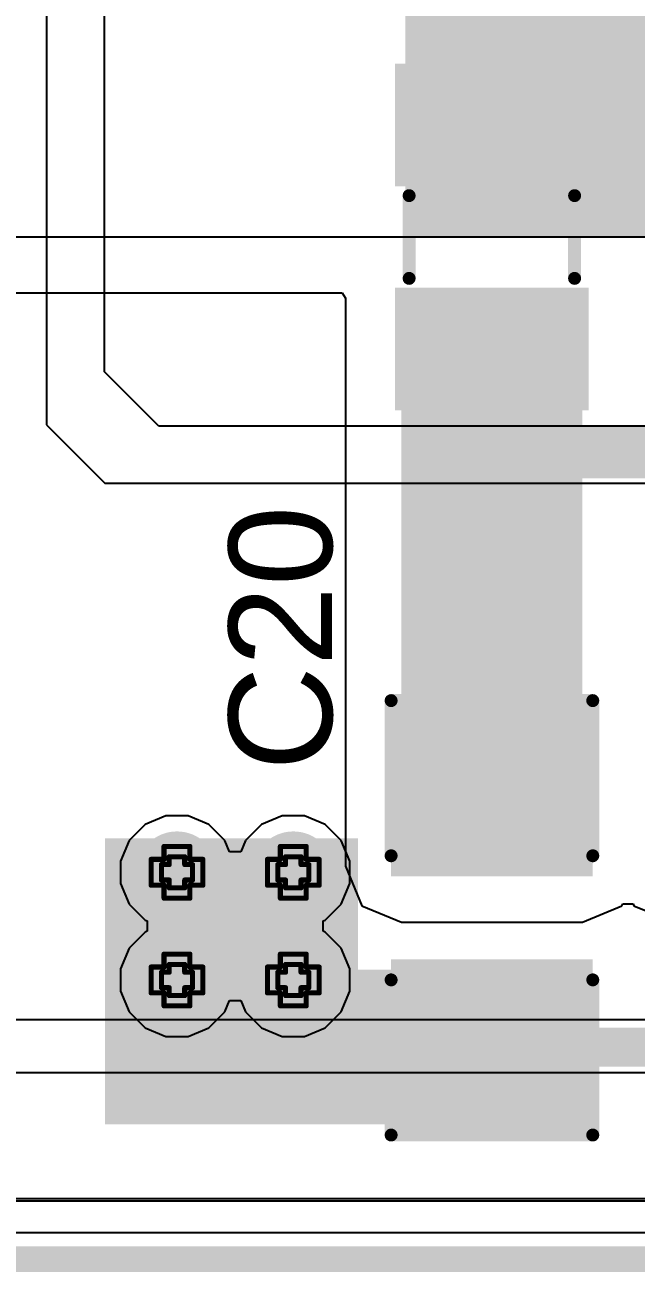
# Model space of a CAD drawing. Header units: inches. Extents: x -4 to 5258, y -4 to 5281.
# Drawn here: x 5.73 to 11.73, y -4.12 to 8.13 of the extents above; entities that cross this region are included whole.
import ezdxf

# ---------------------------------------------------------------- set-up
doc = ezdxf.new("R2010")
doc.units = ezdxf.units.IN
for name, color, linetype in [('Board Outline', 216, 'Continuous'), ('Bottom Layer', 5, 'Continuous'), ('Bottom Solder', 6, 'Continuous'), ('Drill Drawing', 1, 'Continuous'), ('Layer 1', 16, 'Continuous'), ('Layer 2', 76, 'Continuous'), ('Top Layer', 1, 'Continuous'), ('Top Overlay', 2, 'Continuous'), ('Top Paste', 8, 'Continuous'), ('Top Solder', 216, 'Continuous'), ('Via Holes', 16, 'Continuous')]:
    doc.layers.add(name, color=color, linetype=linetype)
doc.styles.add('Arial', font='', dxfattribs={"height": 0.2})
doc.styles.get('Arial').set_extended_font_data('Arial')

# ---------------------------------------------------------------- blocks, each defined once
blk = doc.blocks.new('F____0805_219')
at = {"layer": 'Top Layer'}
for points in [[(-0.59999753, -0.84999957), (-1.59999807, -0.84999957), (-1.59999807, 0.84999957), (-0.5999975299999999, 0.84999957)], [(1.60000315, -0.8499970299999999), (0.6000026099999999, -0.8499970299999999), (0.60000261, 0.8500021099999999), (1.60000315, 0.8500021099999999)]]:
    blk.add_hatch(color=1, dxfattribs=at).paths.add_polyline_path(points)
at = {"layer": 'Top Paste'}
for points in [[(-0.59999753, -0.84999957), (-1.59999807, -0.84999957), (-1.59999807, 0.84999957), (-0.5999975299999999, 0.84999957)], [(1.60000315, -0.8499970299999999), (0.6000026099999999, -0.8499970299999999), (0.60000261, 0.8500021099999999), (1.60000315, 0.8500021099999999)]]:
    blk.add_hatch(color=8, dxfattribs=at).paths.add_polyline_path(points)
at = {"layer": 'Top Solder'}
for points in [[(-0.4983975300000001, -0.95159957), (-1.70159807, -0.95159957), (-1.70159807, 0.95159957), (-0.4983975299999999, 0.95159957)], [(1.70160315, -0.9515970300000001), (0.4984026099999999, -0.9515970300000001), (0.4984026100000001, 0.95160211), (1.70160315, 0.95160211)]]:
    blk.add_hatch(color=216, dxfattribs=at).paths.add_polyline_path(points)
at = {"layer": 'Top Overlay'}
for points in [[(-0.40640508, 0.8127974599999999, 0.127, 0.127, 0), (0.40640254, 0.8127974599999999, 0.127, 0.127, 0)], [(-0.40640254, -0.8127974599999999, 0.127, 0.127, 0), (0.40639746, -0.8128, 0.127, 0.127, 0)]]:
    blk.add_lwpolyline(points, format="xyseb", dxfattribs=at)
for points in [[(-0.43815508, 0.8127974599999999, 0.0635, 0.0635, 1), (-0.37465508, 0.8127974599999999, 0.0635, 0.0635, 1)], [(0.37465254, 0.8127974599999999, 0.0635, 0.0635, 1), (0.43815254, 0.8127974599999999, 0.0635, 0.0635, 1)], [(-0.43815254, -0.8127974599999999, 0.0635, 0.0635, 1), (-0.37465254, -0.8127974599999999, 0.0635, 0.0635, 1)], [(0.37464746, -0.8128, 0.0635, 0.0635, 1), (0.4381474599999999, -0.8128, 0.0635, 0.0635, 1)]]:
    blk.add_lwpolyline(points, format="xyseb", close=True, dxfattribs=at)
blk = doc.blocks.new('C___1206_291')
at = {"layer": 'Top Layer'}
for points in [[(-2.03200508, 0.8890025399999999), (-0.50800508, 0.8890025399999999), (-0.50800508, -0.88899746), (-2.03200508, -0.88899746)], [(0.508, 0.889), (2.032, 0.889), (2.032, -0.889), (0.508, -0.889)]]:
    blk.add_hatch(color=1, dxfattribs=at).paths.add_polyline_path(points)
at = {"layer": 'Top Paste'}
for points in [[(-2.03200508, 0.8890025399999999), (-0.50800508, 0.8890025399999999), (-0.50800508, -0.88899746), (-2.03200508, -0.88899746)], [(0.508, 0.889), (2.032, 0.889), (2.032, -0.889), (0.508, -0.889)]]:
    blk.add_hatch(color=8, dxfattribs=at).paths.add_polyline_path(points)
at = {"layer": 'Top Solder'}
for points in [[(-2.13360508, 0.99060254), (-0.40640508, 0.99060254), (-0.40640508, -0.9905974599999998), (-2.13360508, -0.9905974599999998)], [(0.4064, 0.9905999999999999), (2.1336, 0.9905999999999999), (2.1336, -0.9905999999999999), (0.4064, -0.9905999999999999)]]:
    blk.add_hatch(color=216, dxfattribs=at).paths.add_polyline_path(points)
at = {"layer": 'Top Overlay'}
for points in [[(-2.13360254, 0.99060254, 0.127, 0.127, 0), (-0.6096025399999999, 0.99060254, 0.127, 0.127, 0)], [(-2.13360254, 0.99060254, 0.127, 0.127, 0), (-2.13360254, -0.9905999999999999, 0.127, 0.127, 0)], [(0.60959746, 0.9905974599999998, 0.127, 0.127, 0), (2.13360254, 0.9905974599999998, 0.127, 0.127, 0)], [(2.13360254, 0.9905974599999998, 0.127, 0.127, 0), (2.1336, -0.9905999999999999, 0.127, 0.127, 0)], [(-2.13360254, -0.9905999999999999, 0.127, 0.127, 0), (-0.6096, -0.9906050799999999, 0.127, 0.127, 0)], [(0.6096, -0.9905999999999999, 0.127, 0.127, 0), (2.1336, -0.9905999999999999, 0.127, 0.127, 0)]]:
    blk.add_lwpolyline(points, format="xyseb", dxfattribs=at)
for points in [[(-2.16535254, 0.99060254, 0.0635, 0.0635, 1), (-2.10185254, 0.99060254, 0.0635, 0.0635, 1)], [(-2.16535254, 0.99060254, 0.0635, 0.0635, 1), (-2.10185254, 0.99060254, 0.0635, 0.0635, 1)], [(-0.64135254, 0.99060254, 0.0635, 0.0635, 1), (-0.57785254, 0.99060254, 0.0635, 0.0635, 1)], [(0.57784746, 0.9905974599999998, 0.0635, 0.0635, 1), (0.64134746, 0.9905974599999998, 0.0635, 0.0635, 1)], [(2.10185254, 0.9905974599999998, 0.0635, 0.0635, 1), (2.16535254, 0.9905974599999998, 0.0635, 0.0635, 1)], [(2.10185254, 0.9905974599999998, 0.0635, 0.0635, 1), (2.16535254, 0.9905974599999998, 0.0635, 0.0635, 1)], [(-2.16535254, -0.9905999999999999, 0.0635, 0.0635, 1), (-2.10185254, -0.9905999999999999, 0.0635, 0.0635, 1)], [(-2.16535254, -0.9905999999999999, 0.0635, 0.0635, 1), (-2.10185254, -0.9905999999999999, 0.0635, 0.0635, 1)], [(-0.64135, -0.9906050799999999, 0.0635, 0.0635, 1), (-0.57785, -0.9906050799999999, 0.0635, 0.0635, 1)], [(0.57785, -0.9905999999999999, 0.0635, 0.0635, 1), (0.64135, -0.9905999999999999, 0.0635, 0.0635, 1)], [(2.10185, -0.9905999999999999, 0.0635, 0.0635, 1), (2.16535, -0.9905999999999999, 0.0635, 0.0635, 1)], [(2.10185, -0.9905999999999999, 0.0635, 0.0635, 1), (2.16535, -0.9905999999999999, 0.0635, 0.0635, 1)]]:
    blk.add_lwpolyline(points, format="xyseb", close=True, dxfattribs=at)

msp = doc.modelspace()

# ---------------------------------------------------------------- hatches: boundary and pattern name
at = {"layer": 'Bottom Layer'}
h = msp.add_hatch(color=5, dxfattribs=at)
edge = h.paths.add_edge_path()
edge.add_arc((7.22197438, -0.191008), 0.2999994, 0, 360)
h = msp.add_hatch(color=5, dxfattribs=at)
edge = h.paths.add_edge_path()
edge.add_arc((8.36497438, -0.191008), 0.2999994, 0, 360)
h = msp.add_hatch(color=5, dxfattribs=at)
edge = h.paths.add_edge_path()
edge.add_arc((7.22197438, -1.24868178), 0.2999994, 0, 360)
h = msp.add_hatch(color=5, dxfattribs=at)
edge = h.paths.add_edge_path()
edge.add_arc((8.36497438, -1.24868178), 0.2999994, 0, 360)
at = {"layer": 'Bottom Solder'}
h = msp.add_hatch(color=6, dxfattribs=at)
edge = h.paths.add_edge_path()
edge.add_arc((7.22197438, -0.191008), 0.4015993999999999, 0, 360)
h = msp.add_hatch(color=6, dxfattribs=at)
edge = h.paths.add_edge_path()
edge.add_arc((8.36497438, -0.191008), 0.4015993999999999, 0, 360)
h = msp.add_hatch(color=6, dxfattribs=at)
edge = h.paths.add_edge_path()
edge.add_arc((7.22197438, -1.24868178), 0.4015993999999999, 0, 360)
h = msp.add_hatch(color=6, dxfattribs=at)
edge = h.paths.add_edge_path()
edge.add_arc((8.36497438, -1.24868178), 0.4015993999999999, 0, 360)
at = {"layer": 'Layer 1'}
h = msp.add_hatch(color=16, dxfattribs=at)
edge = h.paths.add_edge_path()
edge.add_arc((7.22197438, -0.191008), 0.2999994, 0, 360)
h = msp.add_hatch(color=16, dxfattribs=at)
edge = h.paths.add_edge_path()
edge.add_arc((8.36497438, -0.191008), 0.2999994, 0, 360)
h = msp.add_hatch(color=16, dxfattribs=at)
edge = h.paths.add_edge_path()
edge.add_arc((7.22197438, -1.24868178), 0.2999994, 0, 360)
h = msp.add_hatch(color=16, dxfattribs=at)
edge = h.paths.add_edge_path()
edge.add_arc((8.36497438, -1.24868178), 0.2999994, 0, 360)
at = {"layer": 'Layer 2'}
h = msp.add_hatch(color=76, dxfattribs=at)
edge = h.paths.add_edge_path()
edge.add_arc((7.22197438, -0.191008), 0.2999994, 0, 360)
h = msp.add_hatch(color=76, dxfattribs=at)
edge = h.paths.add_edge_path()
edge.add_arc((8.36497438, -0.191008), 0.2999994, 0, 360)
h = msp.add_hatch(color=76, dxfattribs=at)
edge = h.paths.add_edge_path()
edge.add_arc((7.22197438, -1.24868178), 0.2999994, 0, 360)
h = msp.add_hatch(color=76, dxfattribs=at)
edge = h.paths.add_edge_path()
edge.add_arc((8.36497438, -1.24868178), 0.2999994, 0, 360)
at = {"layer": 'Top Layer'}
for points in [[(9.46577228, 6.049390999999999), (15.38115288, 6.049390999999999), (15.38115288, 11.43167132), (9.46577228, 11.43167132)], [(9.42767482, -0.13010896), (11.20567482, -0.13010896), (11.20567482, 5.4493922), (9.42767482, 5.4493922)], [(6.51444468, -2.66532868), (8.99997184, -2.66532868), (8.99997184, 0.1422146), (6.51444468, 0.1422146)], [(6.51444468, -2.66532868), (11.20567228, -2.66532868), (11.20567228, -1.14611404), (6.51444468, -1.14611404)]]:
    msp.add_hatch(color=1, dxfattribs=at).paths.add_polyline_path(points)
h = msp.add_hatch(color=1, dxfattribs=at)
edge = h.paths.add_edge_path()
edge.add_arc((7.22197438, -0.191008), 0.2999994, 0, 360)
h = msp.add_hatch(color=1, dxfattribs=at)
edge = h.paths.add_edge_path()
edge.add_arc((8.36497438, -0.191008), 0.2999994, 0, 360)
h = msp.add_hatch(color=1, dxfattribs=at)
edge = h.paths.add_edge_path()
edge.add_arc((7.22197438, -1.24868178), 0.2999994, 0, 360)
h = msp.add_hatch(color=1, dxfattribs=at)
edge = h.paths.add_edge_path()
edge.add_arc((8.36497438, -1.24868178), 0.2999994, 0, 360)
at = {"layer": 'Top Solder'}
h = msp.add_hatch(color=216, dxfattribs=at)
edge = h.paths.add_edge_path()
edge.add_arc((7.22197438, -0.191008), 0.4015993999999999, 0, 360)
h = msp.add_hatch(color=216, dxfattribs=at)
edge = h.paths.add_edge_path()
edge.add_arc((8.36497438, -0.191008), 0.4015993999999999, 0, 360)
h = msp.add_hatch(color=216, dxfattribs=at)
edge = h.paths.add_edge_path()
edge.add_arc((7.22197438, -1.24868178), 0.4015993999999999, 0, 360)
h = msp.add_hatch(color=216, dxfattribs=at)
edge = h.paths.add_edge_path()
edge.add_arc((8.36497438, -1.24868178), 0.4015993999999999, 0, 360)
at = {"layer": 'Via Holes'}
h = msp.add_hatch(color=7, dxfattribs=at)
edge = h.paths.add_edge_path()
edge.add_arc((7.22197438, -0.191008), 0.1499997, 0, 360)
h = msp.add_hatch(color=7, dxfattribs=at)
edge = h.paths.add_edge_path()
edge.add_arc((8.36497438, -0.191008), 0.1499997, 0, 360)
h = msp.add_hatch(color=7, dxfattribs=at)
edge = h.paths.add_edge_path()
edge.add_arc((7.22197438, -1.24868178), 0.1499997, 0, 360)
h = msp.add_hatch(color=7, dxfattribs=at)
edge = h.paths.add_edge_path()
edge.add_arc((8.36497438, -1.24868178), 0.1499997, 0, 360)

# ---------------------------------------------------------------- linework, layer by layer
at = {"layer": 'Board Outline'}
msp.add_lwpolyline([(-4.00934174, -3.990660039999999, 0.254, 0.254, 0), (145.99065798, -3.990660039999999, 0.254, 0.254, 0)], format="xyseb", dxfattribs=at)
at = {"layer": 'Bottom Layer'}
msp.add_line((49.0631226, -3.420303039999999), (3.58131872, -3.4203005), dxfattribs=at)
at = {"layer": 'Drill Drawing'}
for points in [[(7.09497438, -0.064008, 0.0508, 0.0508, 0), (7.09497438, 0.06299199999999999, 0.0508, 0.0508, 0)], [(7.09497438, 0.06299199999999999, 0.0508, 0.0508, 0), (7.34897438, 0.06299199999999999, 0.0508, 0.0508, 0)], [(7.34897438, -0.064008, 0.0508, 0.0508, 0), (7.34897438, 0.06299199999999999, 0.0508, 0.0508, 0)], [(8.237974379999999, -0.064008, 0.0508, 0.0508, 0), (8.237974379999999, 0.06299199999999999, 0.0508, 0.0508, 0)], [(8.237974379999999, 0.06299199999999999, 0.0508, 0.0508, 0), (8.49197438, 0.06299199999999999, 0.0508, 0.0508, 0)], [(8.49197438, -0.064008, 0.0508, 0.0508, 0), (8.49197438, 0.06299199999999999, 0.0508, 0.0508, 0)], [(6.96797438, -0.318008, 0.0508, 0.0508, 0), (6.96797438, -0.064008, 0.0508, 0.0508, 0)], [(6.96797438, -0.064008, 0.0508, 0.0508, 0), (7.09497438, -0.064008, 0.0508, 0.0508, 0)], [(7.06957438, -0.267208, 0.0508, 0.0508, 0), (7.06957438, -0.114808, 0.0508, 0.0508, 0)], [(7.06957438, -0.114808, 0.0508, 0.0508, 0), (7.14577438, -0.114808, 0.0508, 0.0508, 0)], [(7.14577438, -0.114808, 0.0508, 0.0508, 0), (7.14577438, -0.038608, 0.0508, 0.0508, 0)], [(7.14577438, -0.038608, 0.0508, 0.0508, 0), (7.29817438, -0.038608, 0.0508, 0.0508, 0)], [(7.29817438, -0.114808, 0.0508, 0.0508, 0), (7.29817438, -0.038608, 0.0508, 0.0508, 0)], [(7.29817438, -0.114808, 0.0508, 0.0508, 0), (7.37437438, -0.114808, 0.0508, 0.0508, 0)], [(7.34897438, -0.064008, 0.0508, 0.0508, 0), (7.47597438, -0.064008, 0.0508, 0.0508, 0)], [(7.37437438, -0.267208, 0.0508, 0.0508, 0), (7.37437438, -0.114808, 0.0508, 0.0508, 0)], [(7.47597438, -0.318008, 0.0508, 0.0508, 0), (7.47597438, -0.064008, 0.0508, 0.0508, 0)], [(8.11097438, -0.318008, 0.0508, 0.0508, 0), (8.11097438, -0.064008, 0.0508, 0.0508, 0)], [(8.11097438, -0.064008, 0.0508, 0.0508, 0), (8.237974379999999, -0.064008, 0.0508, 0.0508, 0)], [(8.21257438, -0.267208, 0.0508, 0.0508, 0), (8.21257438, -0.114808, 0.0508, 0.0508, 0)], [(8.21257438, -0.114808, 0.0508, 0.0508, 0), (8.28877438, -0.114808, 0.0508, 0.0508, 0)], [(8.28877438, -0.114808, 0.0508, 0.0508, 0), (8.28877438, -0.038608, 0.0508, 0.0508, 0)], [(8.28877438, -0.038608, 0.0508, 0.0508, 0), (8.44117438, -0.038608, 0.0508, 0.0508, 0)], [(8.44117438, -0.114808, 0.0508, 0.0508, 0), (8.44117438, -0.038608, 0.0508, 0.0508, 0)], [(8.44117438, -0.114808, 0.0508, 0.0508, 0), (8.51737438, -0.114808, 0.0508, 0.0508, 0)], [(8.49197438, -0.064008, 0.0508, 0.0508, 0), (8.61897438, -0.064008, 0.0508, 0.0508, 0)], [(8.51737438, -0.267208, 0.0508, 0.0508, 0), (8.51737438, -0.114808, 0.0508, 0.0508, 0)], [(8.61897438, -0.318008, 0.0508, 0.0508, 0), (8.61897438, -0.064008, 0.0508, 0.0508, 0)], [(7.06957438, -0.267208, 0.0508, 0.0508, 0), (7.14577438, -0.267208, 0.0508, 0.0508, 0)], [(7.14577438, -0.343408, 0.0508, 0.0508, 0), (7.14577438, -0.267208, 0.0508, 0.0508, 0)], [(7.29817438, -0.267208, 0.0508, 0.0508, 0), (7.37437438, -0.267208, 0.0508, 0.0508, 0)], [(7.29817438, -0.343408, 0.0508, 0.0508, 0), (7.29817438, -0.267208, 0.0508, 0.0508, 0)], [(8.21257438, -0.267208, 0.0508, 0.0508, 0), (8.28877438, -0.267208, 0.0508, 0.0508, 0)], [(8.28877438, -0.343408, 0.0508, 0.0508, 0), (8.28877438, -0.267208, 0.0508, 0.0508, 0)], [(8.44117438, -0.267208, 0.0508, 0.0508, 0), (8.51737438, -0.267208, 0.0508, 0.0508, 0)], [(8.44117438, -0.343408, 0.0508, 0.0508, 0), (8.44117438, -0.267208, 0.0508, 0.0508, 0)], [(6.96797438, -0.318008, 0.0508, 0.0508, 0), (7.09497438, -0.318008, 0.0508, 0.0508, 0)], [(7.09497438, -0.445008, 0.0508, 0.0508, 0), (7.09497438, -0.318008, 0.0508, 0.0508, 0)], [(7.14577438, -0.343408, 0.0508, 0.0508, 0), (7.29817438, -0.343408, 0.0508, 0.0508, 0)], [(7.34897438, -0.318008, 0.0508, 0.0508, 0), (7.47597438, -0.318008, 0.0508, 0.0508, 0)], [(7.34897438, -0.445008, 0.0508, 0.0508, 0), (7.34897438, -0.318008, 0.0508, 0.0508, 0)], [(8.11097438, -0.318008, 0.0508, 0.0508, 0), (8.237974379999999, -0.318008, 0.0508, 0.0508, 0)], [(8.237974379999999, -0.445008, 0.0508, 0.0508, 0), (8.237974379999999, -0.318008, 0.0508, 0.0508, 0)], [(8.28877438, -0.343408, 0.0508, 0.0508, 0), (8.44117438, -0.343408, 0.0508, 0.0508, 0)], [(8.49197438, -0.318008, 0.0508, 0.0508, 0), (8.61897438, -0.318008, 0.0508, 0.0508, 0)], [(8.49197438, -0.445008, 0.0508, 0.0508, 0), (8.49197438, -0.318008, 0.0508, 0.0508, 0)], [(7.09497438, -0.445008, 0.0508, 0.0508, 0), (7.34897438, -0.445008, 0.0508, 0.0508, 0)], [(8.237974379999999, -0.445008, 0.0508, 0.0508, 0), (8.49197438, -0.445008, 0.0508, 0.0508, 0)], [(7.09497438, -1.12168178, 0.0508, 0.0508, 0), (7.09497438, -0.99468178, 0.0508, 0.0508, 0)], [(7.09497438, -0.99468178, 0.0508, 0.0508, 0), (7.34897438, -0.99468178, 0.0508, 0.0508, 0)], [(7.34897438, -1.12168178, 0.0508, 0.0508, 0), (7.34897438, -0.99468178, 0.0508, 0.0508, 0)], [(8.237974379999999, -1.12168178, 0.0508, 0.0508, 0), (8.237974379999999, -0.99468178, 0.0508, 0.0508, 0)], [(8.237974379999999, -0.99468178, 0.0508, 0.0508, 0), (8.49197438, -0.99468178, 0.0508, 0.0508, 0)], [(8.49197438, -1.12168178, 0.0508, 0.0508, 0), (8.49197438, -0.99468178, 0.0508, 0.0508, 0)], [(6.96797438, -1.37568178, 0.0508, 0.0508, 0), (6.96797438, -1.12168178, 0.0508, 0.0508, 0)], [(6.96797438, -1.12168178, 0.0508, 0.0508, 0), (7.09497438, -1.12168178, 0.0508, 0.0508, 0)], [(7.14577438, -1.17248178, 0.0508, 0.0508, 0), (7.14577438, -1.09628178, 0.0508, 0.0508, 0)], [(7.14577438, -1.09628178, 0.0508, 0.0508, 0), (7.29817438, -1.09628178, 0.0508, 0.0508, 0)], [(7.29817438, -1.17248178, 0.0508, 0.0508, 0), (7.29817438, -1.09628178, 0.0508, 0.0508, 0)], [(7.34897438, -1.12168178, 0.0508, 0.0508, 0), (7.47597438, -1.12168178, 0.0508, 0.0508, 0)], [(7.47597438, -1.37568178, 0.0508, 0.0508, 0), (7.47597438, -1.12168178, 0.0508, 0.0508, 0)], [(8.11097438, -1.37568178, 0.0508, 0.0508, 0), (8.11097438, -1.12168178, 0.0508, 0.0508, 0)], [(8.11097438, -1.12168178, 0.0508, 0.0508, 0), (8.237974379999999, -1.12168178, 0.0508, 0.0508, 0)], [(8.28877438, -1.17248178, 0.0508, 0.0508, 0), (8.28877438, -1.09628178, 0.0508, 0.0508, 0)], [(8.28877438, -1.09628178, 0.0508, 0.0508, 0), (8.44117438, -1.09628178, 0.0508, 0.0508, 0)], [(8.44117438, -1.17248178, 0.0508, 0.0508, 0), (8.44117438, -1.09628178, 0.0508, 0.0508, 0)], [(8.49197438, -1.12168178, 0.0508, 0.0508, 0), (8.61897438, -1.12168178, 0.0508, 0.0508, 0)], [(8.61897438, -1.37568178, 0.0508, 0.0508, 0), (8.61897438, -1.12168178, 0.0508, 0.0508, 0)], [(7.06957438, -1.32488178, 0.0508, 0.0508, 0), (7.06957438, -1.17248178, 0.0508, 0.0508, 0)], [(7.06957438, -1.17248178, 0.0508, 0.0508, 0), (7.14577438, -1.17248178, 0.0508, 0.0508, 0)], [(7.29817438, -1.17248178, 0.0508, 0.0508, 0), (7.37437438, -1.17248178, 0.0508, 0.0508, 0)], [(7.37437438, -1.32488178, 0.0508, 0.0508, 0), (7.37437438, -1.17248178, 0.0508, 0.0508, 0)], [(8.21257438, -1.32488178, 0.0508, 0.0508, 0), (8.21257438, -1.17248178, 0.0508, 0.0508, 0)], [(8.21257438, -1.17248178, 0.0508, 0.0508, 0), (8.28877438, -1.17248178, 0.0508, 0.0508, 0)], [(8.44117438, -1.17248178, 0.0508, 0.0508, 0), (8.51737438, -1.17248178, 0.0508, 0.0508, 0)], [(8.51737438, -1.32488178, 0.0508, 0.0508, 0), (8.51737438, -1.17248178, 0.0508, 0.0508, 0)], [(7.06957438, -1.32488178, 0.0508, 0.0508, 0), (7.14577438, -1.32488178, 0.0508, 0.0508, 0)], [(7.14577438, -1.40108178, 0.0508, 0.0508, 0), (7.14577438, -1.32488178, 0.0508, 0.0508, 0)], [(7.29817438, -1.32488178, 0.0508, 0.0508, 0), (7.37437438, -1.32488178, 0.0508, 0.0508, 0)], [(7.29817438, -1.40108178, 0.0508, 0.0508, 0), (7.29817438, -1.32488178, 0.0508, 0.0508, 0)], [(8.21257438, -1.32488178, 0.0508, 0.0508, 0), (8.28877438, -1.32488178, 0.0508, 0.0508, 0)], [(8.28877438, -1.40108178, 0.0508, 0.0508, 0), (8.28877438, -1.32488178, 0.0508, 0.0508, 0)], [(8.44117438, -1.32488178, 0.0508, 0.0508, 0), (8.51737438, -1.32488178, 0.0508, 0.0508, 0)], [(8.44117438, -1.40108178, 0.0508, 0.0508, 0), (8.44117438, -1.32488178, 0.0508, 0.0508, 0)], [(6.96797438, -1.37568178, 0.0508, 0.0508, 0), (7.09497438, -1.37568178, 0.0508, 0.0508, 0)], [(7.09497438, -1.50268178, 0.0508, 0.0508, 0), (7.09497438, -1.37568178, 0.0508, 0.0508, 0)], [(7.14577438, -1.40108178, 0.0508, 0.0508, 0), (7.29817438, -1.40108178, 0.0508, 0.0508, 0)], [(7.34897438, -1.37568178, 0.0508, 0.0508, 0), (7.47597438, -1.37568178, 0.0508, 0.0508, 0)], [(7.34897438, -1.50268178, 0.0508, 0.0508, 0), (7.34897438, -1.37568178, 0.0508, 0.0508, 0)], [(8.11097438, -1.37568178, 0.0508, 0.0508, 0), (8.237974379999999, -1.37568178, 0.0508, 0.0508, 0)], [(8.237974379999999, -1.50268178, 0.0508, 0.0508, 0), (8.237974379999999, -1.37568178, 0.0508, 0.0508, 0)], [(8.28877438, -1.40108178, 0.0508, 0.0508, 0), (8.44117438, -1.40108178, 0.0508, 0.0508, 0)], [(8.49197438, -1.37568178, 0.0508, 0.0508, 0), (8.61897438, -1.37568178, 0.0508, 0.0508, 0)], [(8.49197438, -1.50268178, 0.0508, 0.0508, 0), (8.49197438, -1.37568178, 0.0508, 0.0508, 0)], [(7.09497438, -1.50268178, 0.0508, 0.0508, 0), (7.34897438, -1.50268178, 0.0508, 0.0508, 0)], [(8.237974379999999, -1.50268178, 0.0508, 0.0508, 0), (8.49197438, -1.50268178, 0.0508, 0.0508, 0)]]:
    msp.add_lwpolyline(points, format="xyseb", dxfattribs=at)
for points in [[(7.08227438, 0.06299199999999999, 0.0254, 0.0254, 1), (7.10767438, 0.06299199999999999, 0.0254, 0.0254, 1)], [(7.08227438, 0.06299199999999999, 0.0254, 0.0254, 1), (7.10767438, 0.06299199999999999, 0.0254, 0.0254, 1)], [(7.33627438, 0.06299199999999999, 0.0254, 0.0254, 1), (7.36167438, 0.06299199999999999, 0.0254, 0.0254, 1)], [(7.33627438, 0.06299199999999999, 0.0254, 0.0254, 1), (7.36167438, 0.06299199999999999, 0.0254, 0.0254, 1)], [(8.22527438, 0.06299199999999999, 0.0254, 0.0254, 1), (8.25067438, 0.06299199999999999, 0.0254, 0.0254, 1)], [(8.22527438, 0.06299199999999999, 0.0254, 0.0254, 1), (8.25067438, 0.06299199999999999, 0.0254, 0.0254, 1)], [(8.47927438, 0.06299199999999999, 0.0254, 0.0254, 1), (8.504674379999999, 0.06299199999999999, 0.0254, 0.0254, 1)], [(8.47927438, 0.06299199999999999, 0.0254, 0.0254, 1), (8.504674379999999, 0.06299199999999999, 0.0254, 0.0254, 1)], [(6.95527438, -0.064008, 0.0254, 0.0254, 1), (6.98067438, -0.064008, 0.0254, 0.0254, 1)], [(6.95527438, -0.064008, 0.0254, 0.0254, 1), (6.98067438, -0.064008, 0.0254, 0.0254, 1)], [(7.05687438, -0.114808, 0.0254, 0.0254, 1), (7.08227438, -0.114808, 0.0254, 0.0254, 1)], [(7.05687438, -0.114808, 0.0254, 0.0254, 1), (7.08227438, -0.114808, 0.0254, 0.0254, 1)], [(7.08227438, -0.064008, 0.0254, 0.0254, 1), (7.10767438, -0.064008, 0.0254, 0.0254, 1)], [(7.08227438, -0.064008, 0.0254, 0.0254, 1), (7.10767438, -0.064008, 0.0254, 0.0254, 1)], [(7.13307438, -0.038608, 0.0254, 0.0254, 1), (7.15847438, -0.038608, 0.0254, 0.0254, 1)], [(7.13307438, -0.038608, 0.0254, 0.0254, 1), (7.15847438, -0.038608, 0.0254, 0.0254, 1)], [(7.13307438, -0.114808, 0.0254, 0.0254, 1), (7.15847438, -0.114808, 0.0254, 0.0254, 1)], [(7.13307438, -0.114808, 0.0254, 0.0254, 1), (7.15847438, -0.114808, 0.0254, 0.0254, 1)], [(7.28547438, -0.038608, 0.0254, 0.0254, 1), (7.31087438, -0.038608, 0.0254, 0.0254, 1)], [(7.28547438, -0.038608, 0.0254, 0.0254, 1), (7.31087438, -0.038608, 0.0254, 0.0254, 1)], [(7.28547438, -0.114808, 0.0254, 0.0254, 1), (7.31087438, -0.114808, 0.0254, 0.0254, 1)], [(7.28547438, -0.114808, 0.0254, 0.0254, 1), (7.31087438, -0.114808, 0.0254, 0.0254, 1)], [(7.33627438, -0.064008, 0.0254, 0.0254, 1), (7.36167438, -0.064008, 0.0254, 0.0254, 1)], [(7.33627438, -0.064008, 0.0254, 0.0254, 1), (7.36167438, -0.064008, 0.0254, 0.0254, 1)], [(7.36167438, -0.114808, 0.0254, 0.0254, 1), (7.38707438, -0.114808, 0.0254, 0.0254, 1)], [(7.36167438, -0.114808, 0.0254, 0.0254, 1), (7.38707438, -0.114808, 0.0254, 0.0254, 1)], [(7.463274380000001, -0.064008, 0.0254, 0.0254, 1), (7.488674379999999, -0.064008, 0.0254, 0.0254, 1)], [(7.463274380000001, -0.064008, 0.0254, 0.0254, 1), (7.488674379999999, -0.064008, 0.0254, 0.0254, 1)], [(8.09827438, -0.064008, 0.0254, 0.0254, 1), (8.123674379999999, -0.064008, 0.0254, 0.0254, 1)], [(8.09827438, -0.064008, 0.0254, 0.0254, 1), (8.123674379999999, -0.064008, 0.0254, 0.0254, 1)], [(8.199874379999999, -0.114808, 0.0254, 0.0254, 1), (8.22527438, -0.114808, 0.0254, 0.0254, 1)], [(8.199874379999999, -0.114808, 0.0254, 0.0254, 1), (8.22527438, -0.114808, 0.0254, 0.0254, 1)], [(8.22527438, -0.064008, 0.0254, 0.0254, 1), (8.25067438, -0.064008, 0.0254, 0.0254, 1)], [(8.22527438, -0.064008, 0.0254, 0.0254, 1), (8.25067438, -0.064008, 0.0254, 0.0254, 1)], [(8.276074379999999, -0.038608, 0.0254, 0.0254, 1), (8.30147438, -0.038608, 0.0254, 0.0254, 1)], [(8.276074379999999, -0.038608, 0.0254, 0.0254, 1), (8.30147438, -0.038608, 0.0254, 0.0254, 1)], [(8.276074379999999, -0.114808, 0.0254, 0.0254, 1), (8.30147438, -0.114808, 0.0254, 0.0254, 1)], [(8.276074379999999, -0.114808, 0.0254, 0.0254, 1), (8.30147438, -0.114808, 0.0254, 0.0254, 1)], [(8.428474379999999, -0.038608, 0.0254, 0.0254, 1), (8.45387438, -0.038608, 0.0254, 0.0254, 1)], [(8.428474379999999, -0.038608, 0.0254, 0.0254, 1), (8.45387438, -0.038608, 0.0254, 0.0254, 1)], [(8.428474379999999, -0.114808, 0.0254, 0.0254, 1), (8.45387438, -0.114808, 0.0254, 0.0254, 1)], [(8.428474379999999, -0.114808, 0.0254, 0.0254, 1), (8.45387438, -0.114808, 0.0254, 0.0254, 1)], [(8.47927438, -0.064008, 0.0254, 0.0254, 1), (8.504674379999999, -0.064008, 0.0254, 0.0254, 1)], [(8.47927438, -0.064008, 0.0254, 0.0254, 1), (8.504674379999999, -0.064008, 0.0254, 0.0254, 1)], [(8.504674379999999, -0.114808, 0.0254, 0.0254, 1), (8.53007438, -0.114808, 0.0254, 0.0254, 1)], [(8.504674379999999, -0.114808, 0.0254, 0.0254, 1), (8.53007438, -0.114808, 0.0254, 0.0254, 1)], [(8.60627438, -0.064008, 0.0254, 0.0254, 1), (8.63167438, -0.064008, 0.0254, 0.0254, 1)], [(8.60627438, -0.064008, 0.0254, 0.0254, 1), (8.63167438, -0.064008, 0.0254, 0.0254, 1)], [(7.05687438, -0.267208, 0.0254, 0.0254, 1), (7.08227438, -0.267208, 0.0254, 0.0254, 1)], [(7.05687438, -0.267208, 0.0254, 0.0254, 1), (7.08227438, -0.267208, 0.0254, 0.0254, 1)], [(7.13307438, -0.267208, 0.0254, 0.0254, 1), (7.15847438, -0.267208, 0.0254, 0.0254, 1)], [(7.13307438, -0.267208, 0.0254, 0.0254, 1), (7.15847438, -0.267208, 0.0254, 0.0254, 1)], [(7.28547438, -0.267208, 0.0254, 0.0254, 1), (7.31087438, -0.267208, 0.0254, 0.0254, 1)], [(7.28547438, -0.267208, 0.0254, 0.0254, 1), (7.31087438, -0.267208, 0.0254, 0.0254, 1)], [(7.36167438, -0.267208, 0.0254, 0.0254, 1), (7.38707438, -0.267208, 0.0254, 0.0254, 1)], [(7.36167438, -0.267208, 0.0254, 0.0254, 1), (7.38707438, -0.267208, 0.0254, 0.0254, 1)], [(8.199874379999999, -0.267208, 0.0254, 0.0254, 1), (8.22527438, -0.267208, 0.0254, 0.0254, 1)], [(8.199874379999999, -0.267208, 0.0254, 0.0254, 1), (8.22527438, -0.267208, 0.0254, 0.0254, 1)], [(8.276074379999999, -0.267208, 0.0254, 0.0254, 1), (8.30147438, -0.267208, 0.0254, 0.0254, 1)], [(8.276074379999999, -0.267208, 0.0254, 0.0254, 1), (8.30147438, -0.267208, 0.0254, 0.0254, 1)], [(8.428474379999999, -0.267208, 0.0254, 0.0254, 1), (8.45387438, -0.267208, 0.0254, 0.0254, 1)], [(8.428474379999999, -0.267208, 0.0254, 0.0254, 1), (8.45387438, -0.267208, 0.0254, 0.0254, 1)], [(8.504674379999999, -0.267208, 0.0254, 0.0254, 1), (8.53007438, -0.267208, 0.0254, 0.0254, 1)], [(8.504674379999999, -0.267208, 0.0254, 0.0254, 1), (8.53007438, -0.267208, 0.0254, 0.0254, 1)], [(6.95527438, -0.318008, 0.0254, 0.0254, 1), (6.98067438, -0.318008, 0.0254, 0.0254, 1)], [(6.95527438, -0.318008, 0.0254, 0.0254, 1), (6.98067438, -0.318008, 0.0254, 0.0254, 1)], [(7.08227438, -0.318008, 0.0254, 0.0254, 1), (7.10767438, -0.318008, 0.0254, 0.0254, 1)], [(7.08227438, -0.318008, 0.0254, 0.0254, 1), (7.10767438, -0.318008, 0.0254, 0.0254, 1)], [(7.13307438, -0.343408, 0.0254, 0.0254, 1), (7.15847438, -0.343408, 0.0254, 0.0254, 1)], [(7.13307438, -0.343408, 0.0254, 0.0254, 1), (7.15847438, -0.343408, 0.0254, 0.0254, 1)], [(7.28547438, -0.343408, 0.0254, 0.0254, 1), (7.31087438, -0.343408, 0.0254, 0.0254, 1)], [(7.28547438, -0.343408, 0.0254, 0.0254, 1), (7.31087438, -0.343408, 0.0254, 0.0254, 1)], [(7.33627438, -0.318008, 0.0254, 0.0254, 1), (7.36167438, -0.318008, 0.0254, 0.0254, 1)], [(7.33627438, -0.318008, 0.0254, 0.0254, 1), (7.36167438, -0.318008, 0.0254, 0.0254, 1)], [(7.463274380000001, -0.318008, 0.0254, 0.0254, 1), (7.488674379999999, -0.318008, 0.0254, 0.0254, 1)], [(7.463274380000001, -0.318008, 0.0254, 0.0254, 1), (7.488674379999999, -0.318008, 0.0254, 0.0254, 1)], [(8.09827438, -0.318008, 0.0254, 0.0254, 1), (8.123674379999999, -0.318008, 0.0254, 0.0254, 1)], [(8.09827438, -0.318008, 0.0254, 0.0254, 1), (8.123674379999999, -0.318008, 0.0254, 0.0254, 1)], [(8.22527438, -0.318008, 0.0254, 0.0254, 1), (8.25067438, -0.318008, 0.0254, 0.0254, 1)], [(8.22527438, -0.318008, 0.0254, 0.0254, 1), (8.25067438, -0.318008, 0.0254, 0.0254, 1)], [(8.276074379999999, -0.343408, 0.0254, 0.0254, 1), (8.30147438, -0.343408, 0.0254, 0.0254, 1)], [(8.276074379999999, -0.343408, 0.0254, 0.0254, 1), (8.30147438, -0.343408, 0.0254, 0.0254, 1)], [(8.428474379999999, -0.343408, 0.0254, 0.0254, 1), (8.45387438, -0.343408, 0.0254, 0.0254, 1)], [(8.428474379999999, -0.343408, 0.0254, 0.0254, 1), (8.45387438, -0.343408, 0.0254, 0.0254, 1)], [(8.47927438, -0.318008, 0.0254, 0.0254, 1), (8.504674379999999, -0.318008, 0.0254, 0.0254, 1)], [(8.47927438, -0.318008, 0.0254, 0.0254, 1), (8.504674379999999, -0.318008, 0.0254, 0.0254, 1)], [(8.60627438, -0.318008, 0.0254, 0.0254, 1), (8.63167438, -0.318008, 0.0254, 0.0254, 1)], [(8.60627438, -0.318008, 0.0254, 0.0254, 1), (8.63167438, -0.318008, 0.0254, 0.0254, 1)], [(7.08227438, -0.445008, 0.0254, 0.0254, 1), (7.10767438, -0.445008, 0.0254, 0.0254, 1)], [(7.08227438, -0.445008, 0.0254, 0.0254, 1), (7.10767438, -0.445008, 0.0254, 0.0254, 1)], [(7.33627438, -0.445008, 0.0254, 0.0254, 1), (7.36167438, -0.445008, 0.0254, 0.0254, 1)], [(7.33627438, -0.445008, 0.0254, 0.0254, 1), (7.36167438, -0.445008, 0.0254, 0.0254, 1)], [(8.22527438, -0.445008, 0.0254, 0.0254, 1), (8.25067438, -0.445008, 0.0254, 0.0254, 1)], [(8.22527438, -0.445008, 0.0254, 0.0254, 1), (8.25067438, -0.445008, 0.0254, 0.0254, 1)], [(8.47927438, -0.445008, 0.0254, 0.0254, 1), (8.504674379999999, -0.445008, 0.0254, 0.0254, 1)], [(8.47927438, -0.445008, 0.0254, 0.0254, 1), (8.504674379999999, -0.445008, 0.0254, 0.0254, 1)], [(7.08227438, -0.99468178, 0.0254, 0.0254, 1), (7.10767438, -0.99468178, 0.0254, 0.0254, 1)], [(7.08227438, -0.99468178, 0.0254, 0.0254, 1), (7.10767438, -0.99468178, 0.0254, 0.0254, 1)], [(7.33627438, -0.99468178, 0.0254, 0.0254, 1), (7.36167438, -0.99468178, 0.0254, 0.0254, 1)], [(7.33627438, -0.99468178, 0.0254, 0.0254, 1), (7.36167438, -0.99468178, 0.0254, 0.0254, 1)], [(8.22527438, -0.99468178, 0.0254, 0.0254, 1), (8.25067438, -0.99468178, 0.0254, 0.0254, 1)], [(8.22527438, -0.99468178, 0.0254, 0.0254, 1), (8.25067438, -0.99468178, 0.0254, 0.0254, 1)], [(8.47927438, -0.99468178, 0.0254, 0.0254, 1), (8.504674379999999, -0.99468178, 0.0254, 0.0254, 1)], [(8.47927438, -0.99468178, 0.0254, 0.0254, 1), (8.504674379999999, -0.99468178, 0.0254, 0.0254, 1)], [(6.95527438, -1.12168178, 0.0254, 0.0254, 1), (6.98067438, -1.12168178, 0.0254, 0.0254, 1)], [(6.95527438, -1.12168178, 0.0254, 0.0254, 1), (6.98067438, -1.12168178, 0.0254, 0.0254, 1)], [(7.08227438, -1.12168178, 0.0254, 0.0254, 1), (7.10767438, -1.12168178, 0.0254, 0.0254, 1)], [(7.08227438, -1.12168178, 0.0254, 0.0254, 1), (7.10767438, -1.12168178, 0.0254, 0.0254, 1)], [(7.13307438, -1.09628178, 0.0254, 0.0254, 1), (7.15847438, -1.09628178, 0.0254, 0.0254, 1)], [(7.13307438, -1.09628178, 0.0254, 0.0254, 1), (7.15847438, -1.09628178, 0.0254, 0.0254, 1)], [(7.28547438, -1.09628178, 0.0254, 0.0254, 1), (7.31087438, -1.09628178, 0.0254, 0.0254, 1)], [(7.28547438, -1.09628178, 0.0254, 0.0254, 1), (7.31087438, -1.09628178, 0.0254, 0.0254, 1)], [(7.33627438, -1.12168178, 0.0254, 0.0254, 1), (7.36167438, -1.12168178, 0.0254, 0.0254, 1)], [(7.33627438, -1.12168178, 0.0254, 0.0254, 1), (7.36167438, -1.12168178, 0.0254, 0.0254, 1)], [(7.463274380000001, -1.12168178, 0.0254, 0.0254, 1), (7.488674379999999, -1.12168178, 0.0254, 0.0254, 1)], [(7.463274380000001, -1.12168178, 0.0254, 0.0254, 1), (7.488674379999999, -1.12168178, 0.0254, 0.0254, 1)], [(8.09827438, -1.12168178, 0.0254, 0.0254, 1), (8.123674379999999, -1.12168178, 0.0254, 0.0254, 1)], [(8.09827438, -1.12168178, 0.0254, 0.0254, 1), (8.123674379999999, -1.12168178, 0.0254, 0.0254, 1)], [(8.22527438, -1.12168178, 0.0254, 0.0254, 1), (8.25067438, -1.12168178, 0.0254, 0.0254, 1)], [(8.22527438, -1.12168178, 0.0254, 0.0254, 1), (8.25067438, -1.12168178, 0.0254, 0.0254, 1)], [(8.276074379999999, -1.09628178, 0.0254, 0.0254, 1), (8.30147438, -1.09628178, 0.0254, 0.0254, 1)], [(8.276074379999999, -1.09628178, 0.0254, 0.0254, 1), (8.30147438, -1.09628178, 0.0254, 0.0254, 1)], [(8.428474379999999, -1.09628178, 0.0254, 0.0254, 1), (8.45387438, -1.09628178, 0.0254, 0.0254, 1)], [(8.428474379999999, -1.09628178, 0.0254, 0.0254, 1), (8.45387438, -1.09628178, 0.0254, 0.0254, 1)], [(8.47927438, -1.12168178, 0.0254, 0.0254, 1), (8.504674379999999, -1.12168178, 0.0254, 0.0254, 1)], [(8.47927438, -1.12168178, 0.0254, 0.0254, 1), (8.504674379999999, -1.12168178, 0.0254, 0.0254, 1)], [(8.60627438, -1.12168178, 0.0254, 0.0254, 1), (8.63167438, -1.12168178, 0.0254, 0.0254, 1)], [(8.60627438, -1.12168178, 0.0254, 0.0254, 1), (8.63167438, -1.12168178, 0.0254, 0.0254, 1)], [(7.05687438, -1.17248178, 0.0254, 0.0254, 1), (7.08227438, -1.17248178, 0.0254, 0.0254, 1)], [(7.05687438, -1.17248178, 0.0254, 0.0254, 1), (7.08227438, -1.17248178, 0.0254, 0.0254, 1)], [(7.13307438, -1.17248178, 0.0254, 0.0254, 1), (7.15847438, -1.17248178, 0.0254, 0.0254, 1)], [(7.13307438, -1.17248178, 0.0254, 0.0254, 1), (7.15847438, -1.17248178, 0.0254, 0.0254, 1)], [(7.28547438, -1.17248178, 0.0254, 0.0254, 1), (7.31087438, -1.17248178, 0.0254, 0.0254, 1)], [(7.28547438, -1.17248178, 0.0254, 0.0254, 1), (7.31087438, -1.17248178, 0.0254, 0.0254, 1)], [(7.36167438, -1.17248178, 0.0254, 0.0254, 1), (7.38707438, -1.17248178, 0.0254, 0.0254, 1)], [(7.36167438, -1.17248178, 0.0254, 0.0254, 1), (7.38707438, -1.17248178, 0.0254, 0.0254, 1)], [(8.199874379999999, -1.17248178, 0.0254, 0.0254, 1), (8.22527438, -1.17248178, 0.0254, 0.0254, 1)], [(8.199874379999999, -1.17248178, 0.0254, 0.0254, 1), (8.22527438, -1.17248178, 0.0254, 0.0254, 1)], [(8.276074379999999, -1.17248178, 0.0254, 0.0254, 1), (8.30147438, -1.17248178, 0.0254, 0.0254, 1)], [(8.276074379999999, -1.17248178, 0.0254, 0.0254, 1), (8.30147438, -1.17248178, 0.0254, 0.0254, 1)], [(8.428474379999999, -1.17248178, 0.0254, 0.0254, 1), (8.45387438, -1.17248178, 0.0254, 0.0254, 1)], [(8.428474379999999, -1.17248178, 0.0254, 0.0254, 1), (8.45387438, -1.17248178, 0.0254, 0.0254, 1)], [(8.504674379999999, -1.17248178, 0.0254, 0.0254, 1), (8.53007438, -1.17248178, 0.0254, 0.0254, 1)], [(8.504674379999999, -1.17248178, 0.0254, 0.0254, 1), (8.53007438, -1.17248178, 0.0254, 0.0254, 1)], [(7.05687438, -1.32488178, 0.0254, 0.0254, 1), (7.08227438, -1.32488178, 0.0254, 0.0254, 1)], [(7.05687438, -1.32488178, 0.0254, 0.0254, 1), (7.08227438, -1.32488178, 0.0254, 0.0254, 1)], [(7.13307438, -1.32488178, 0.0254, 0.0254, 1), (7.15847438, -1.32488178, 0.0254, 0.0254, 1)], [(7.13307438, -1.32488178, 0.0254, 0.0254, 1), (7.15847438, -1.32488178, 0.0254, 0.0254, 1)], [(7.28547438, -1.32488178, 0.0254, 0.0254, 1), (7.31087438, -1.32488178, 0.0254, 0.0254, 1)], [(7.28547438, -1.32488178, 0.0254, 0.0254, 1), (7.31087438, -1.32488178, 0.0254, 0.0254, 1)], [(7.36167438, -1.32488178, 0.0254, 0.0254, 1), (7.38707438, -1.32488178, 0.0254, 0.0254, 1)], [(7.36167438, -1.32488178, 0.0254, 0.0254, 1), (7.38707438, -1.32488178, 0.0254, 0.0254, 1)], [(8.199874379999999, -1.32488178, 0.0254, 0.0254, 1), (8.22527438, -1.32488178, 0.0254, 0.0254, 1)], [(8.199874379999999, -1.32488178, 0.0254, 0.0254, 1), (8.22527438, -1.32488178, 0.0254, 0.0254, 1)], [(8.276074379999999, -1.32488178, 0.0254, 0.0254, 1), (8.30147438, -1.32488178, 0.0254, 0.0254, 1)], [(8.276074379999999, -1.32488178, 0.0254, 0.0254, 1), (8.30147438, -1.32488178, 0.0254, 0.0254, 1)], [(8.428474379999999, -1.32488178, 0.0254, 0.0254, 1), (8.45387438, -1.32488178, 0.0254, 0.0254, 1)], [(8.428474379999999, -1.32488178, 0.0254, 0.0254, 1), (8.45387438, -1.32488178, 0.0254, 0.0254, 1)], [(8.504674379999999, -1.32488178, 0.0254, 0.0254, 1), (8.53007438, -1.32488178, 0.0254, 0.0254, 1)], [(8.504674379999999, -1.32488178, 0.0254, 0.0254, 1), (8.53007438, -1.32488178, 0.0254, 0.0254, 1)], [(6.95527438, -1.37568178, 0.0254, 0.0254, 1), (6.98067438, -1.37568178, 0.0254, 0.0254, 1)], [(6.95527438, -1.37568178, 0.0254, 0.0254, 1), (6.98067438, -1.37568178, 0.0254, 0.0254, 1)], [(7.08227438, -1.37568178, 0.0254, 0.0254, 1), (7.10767438, -1.37568178, 0.0254, 0.0254, 1)], [(7.08227438, -1.37568178, 0.0254, 0.0254, 1), (7.10767438, -1.37568178, 0.0254, 0.0254, 1)], [(7.13307438, -1.40108178, 0.0254, 0.0254, 1), (7.15847438, -1.40108178, 0.0254, 0.0254, 1)], [(7.13307438, -1.40108178, 0.0254, 0.0254, 1), (7.15847438, -1.40108178, 0.0254, 0.0254, 1)], [(7.28547438, -1.40108178, 0.0254, 0.0254, 1), (7.31087438, -1.40108178, 0.0254, 0.0254, 1)], [(7.28547438, -1.40108178, 0.0254, 0.0254, 1), (7.31087438, -1.40108178, 0.0254, 0.0254, 1)], [(7.33627438, -1.37568178, 0.0254, 0.0254, 1), (7.36167438, -1.37568178, 0.0254, 0.0254, 1)], [(7.33627438, -1.37568178, 0.0254, 0.0254, 1), (7.36167438, -1.37568178, 0.0254, 0.0254, 1)], [(7.463274380000001, -1.37568178, 0.0254, 0.0254, 1), (7.488674379999999, -1.37568178, 0.0254, 0.0254, 1)], [(7.463274380000001, -1.37568178, 0.0254, 0.0254, 1), (7.488674379999999, -1.37568178, 0.0254, 0.0254, 1)], [(8.09827438, -1.37568178, 0.0254, 0.0254, 1), (8.123674379999999, -1.37568178, 0.0254, 0.0254, 1)], [(8.09827438, -1.37568178, 0.0254, 0.0254, 1), (8.123674379999999, -1.37568178, 0.0254, 0.0254, 1)], [(8.22527438, -1.37568178, 0.0254, 0.0254, 1), (8.25067438, -1.37568178, 0.0254, 0.0254, 1)], [(8.22527438, -1.37568178, 0.0254, 0.0254, 1), (8.25067438, -1.37568178, 0.0254, 0.0254, 1)], [(8.276074379999999, -1.40108178, 0.0254, 0.0254, 1), (8.30147438, -1.40108178, 0.0254, 0.0254, 1)], [(8.276074379999999, -1.40108178, 0.0254, 0.0254, 1), (8.30147438, -1.40108178, 0.0254, 0.0254, 1)], [(8.428474379999999, -1.40108178, 0.0254, 0.0254, 1), (8.45387438, -1.40108178, 0.0254, 0.0254, 1)], [(8.428474379999999, -1.40108178, 0.0254, 0.0254, 1), (8.45387438, -1.40108178, 0.0254, 0.0254, 1)], [(8.47927438, -1.37568178, 0.0254, 0.0254, 1), (8.504674379999999, -1.37568178, 0.0254, 0.0254, 1)], [(8.47927438, -1.37568178, 0.0254, 0.0254, 1), (8.504674379999999, -1.37568178, 0.0254, 0.0254, 1)], [(8.60627438, -1.37568178, 0.0254, 0.0254, 1), (8.63167438, -1.37568178, 0.0254, 0.0254, 1)], [(8.60627438, -1.37568178, 0.0254, 0.0254, 1), (8.63167438, -1.37568178, 0.0254, 0.0254, 1)], [(7.08227438, -1.50268178, 0.0254, 0.0254, 1), (7.10767438, -1.50268178, 0.0254, 0.0254, 1)], [(7.08227438, -1.50268178, 0.0254, 0.0254, 1), (7.10767438, -1.50268178, 0.0254, 0.0254, 1)], [(7.33627438, -1.50268178, 0.0254, 0.0254, 1), (7.36167438, -1.50268178, 0.0254, 0.0254, 1)], [(7.33627438, -1.50268178, 0.0254, 0.0254, 1), (7.36167438, -1.50268178, 0.0254, 0.0254, 1)], [(8.22527438, -1.50268178, 0.0254, 0.0254, 1), (8.25067438, -1.50268178, 0.0254, 0.0254, 1)], [(8.22527438, -1.50268178, 0.0254, 0.0254, 1), (8.25067438, -1.50268178, 0.0254, 0.0254, 1)], [(8.47927438, -1.50268178, 0.0254, 0.0254, 1), (8.504674379999999, -1.50268178, 0.0254, 0.0254, 1)], [(8.47927438, -1.50268178, 0.0254, 0.0254, 1), (8.504674379999999, -1.50268178, 0.0254, 0.0254, 1)]]:
    msp.add_lwpolyline(points, format="xyseb", close=True, dxfattribs=at)
at = {"layer": 'Layer 1'}
for p, q in [((136.23903664, -1.63937696), (5.51665648, -1.63937696)), ((4.99870476, -2.15732868), (136.75698836, -2.15732868)), ((145.73169482, -3.73169688), (-3.75037858, -3.73169688))]:
    msp.add_line(p, q, dxfattribs=at)
at = {"layer": 'Layer 2'}
for p, q in [((5.93927438, 18.7936632), (5.93927438, 4.20537132)), ((6.510771839999999, 4.72607132), (6.510771839999999, 18.64412832)), ((7.04417184, 4.19267132), (6.510771839999999, 4.72607132)), ((5.93927438, 4.20537132), (6.51444468, 3.63020102)), ((13.82885982, 4.19267132), (7.04417184, 4.19267132)), ((6.51444468, 3.63020102), (13.82265968, 3.63020102)), ((6.90815992, 0.2786507), (6.75231568, 0.12280646)), ((7.11177648, 0.3629914), (6.90815992, 0.2786507)), ((7.332172279999999, 0.3629914), (7.11177648, 0.3629914)), ((7.53578884, 0.2786507), (7.332172279999999, 0.3629914)), ((7.691633079999999, 0.12280646), (7.53578884, 0.2786507)), ((8.05115992, 0.2786507), (7.89531568, 0.12280646)), ((8.254776479999999, 0.3629914), (8.05115992, 0.2786507)), ((8.47517228, 0.3629914), (8.254776479999999, 0.3629914)), ((8.67878884, 0.2786507), (8.47517228, 0.3629914)), ((8.83463308, 0.12280646), (8.67878884, 0.2786507)), ((6.75231568, 0.12280646), (6.667974979999999, -0.0808101)), ((7.73848846, 0.00968756), (7.691633079999999, 0.12280646)), ((7.89531568, 0.12280646), (7.848460299999999, 0.00968756)), ((8.918973779999998, -0.0808101), (8.83463308, 0.12280646)), ((7.848460299999999, 0.00968756), (7.73848846, 0.00968756)), ((6.667974979999999, -0.0808101), (6.667974979999999, -0.3012059)), ((8.918973779999998, -0.3012059), (8.918973779999998, -0.0808101)), ((6.667974979999999, -0.3012059), (6.75231568, -0.50482246)), ((8.83463308, -0.50482246), (8.918973779999998, -0.3012059)), ((6.75231568, -0.50482246), (6.90815992, -0.6606666999999999)), ((8.67878884, -0.6606666999999999), (8.83463308, -0.50482246)), ((6.90815992, -0.6606666999999999), (6.928385939999999, -0.66904362)), ((6.928385939999999, -0.66904362), (6.928385939999999, -0.77064616)), ((8.658562819999998, -0.66904362), (8.67878884, -0.6606666999999999)), ((8.658562819999998, -0.77064616), (8.658562819999998, -0.66904362)), ((6.90815992, -0.77902308), (6.75231568, -0.93486732)), ((6.928385939999999, -0.77064616), (6.90815992, -0.77902308)), ((8.67878884, -0.77902308), (8.658562819999998, -0.77064616)), ((8.83463308, -0.93486732), (8.67878884, -0.77902308)), ((6.75231568, -0.93486732), (6.667974979999999, -1.13848388)), ((8.918973779999998, -1.13848388), (8.83463308, -0.93486732)), ((6.667974979999999, -1.13848388), (6.667974979999999, -1.35887968)), ((8.918973779999998, -1.35887968), (8.918973779999998, -1.13848388)), ((6.667974979999999, -1.35887968), (6.75231568, -1.56249624)), ((7.691633079999999, -1.56249624), (7.73848846, -1.44937734)), ((7.73848846, -1.44937734), (7.848460299999999, -1.44937734)), ((7.848460299999999, -1.44937734), (7.89531568, -1.56249624)), ((8.83463308, -1.56249624), (8.918973779999998, -1.35887968)), ((6.75231568, -1.56249624), (6.90815992, -1.71834048)), ((7.53578884, -1.71834048), (7.691633079999999, -1.56249624)), ((7.89531568, -1.56249624), (8.05115992, -1.71834048)), ((8.67878884, -1.71834048), (8.83463308, -1.56249624)), ((6.90815992, -1.71834048), (7.11177648, -1.80268118)), ((7.11177648, -1.80268118), (7.332172279999999, -1.80268118)), ((7.332172279999999, -1.80268118), (7.53578884, -1.71834048)), ((8.05115992, -1.71834048), (8.254776479999999, -1.80268118)), ((8.254776479999999, -1.80268118), (8.47517228, -1.80268118)), ((8.47517228, -1.80268118), (8.67878884, -1.71834048)), ((43.37250914, -3.73169688), (-3.75037858, -3.73169688))]:
    msp.add_line(p, q, dxfattribs=at)
at = {"layer": 'Top Layer'}
for p, q in [((15.36949682, 6.049390999999999), (0.28443682, 6.049390999999999)), ((0.28443936, 5.499536879999999), (8.84431556, 5.499536879999999)), ((8.84431556, 5.499536879999999), (8.8778207, 5.4493922)), ((8.8778207, 5.4493922), (8.8778207, -0.13010896)), ((8.8778207, -0.13010896), (9.0388694, -0.5189143799999999)), ((9.0388694, -0.5189143799999999), (9.42767482, -0.6799630799999999)), ((11.20567482, -0.6799630799999999), (11.59448024, -0.5189143799999999)), ((11.59448024, -0.5189143799999999), (11.60142206, -0.50215546)), ((11.60142206, -0.50215546), (11.7030246, -0.50215546)), ((11.7030246, -0.50215546), (11.70996642, -0.51891692)), ((11.70996642, -0.51891692), (12.09877184, -0.6799656199999999)), ((9.42767482, -0.6799630799999999), (11.20567482, -0.6799630799999999)), ((52.11716018, -3.39849714), (3.644137999999999, -3.39849714))]:
    msp.add_line(p, q, dxfattribs=at)
for points in [[(10.3166799, 3.35483454, 0.508, 0.508, 0), (10.3166799, 4.94848896, 0.508, 0.508, 0)], [(10.31577566, 3.933416059999999, 0.508, 0.508, 0), (13.00620208, 3.933416059999999, 0.508, 0.508, 0)], [(10.3166799, 3.35483454, 0.508, 0.508, 0), (10.31757906, 3.353935379999999, 0.508, 0.508, 0)], [(10.31757906, 0.63279528, 0.508, 0.508, 0), (10.31757906, 3.353935379999999, 0.508, 0.508, 0)], [(8.36497438, -1.50268178, 0.3809999999999999, 0.3809999999999999, 0), (8.424235119999999, -1.50268178, 0.3809999999999999, 0.3809999999999999, 0)], [(8.424235119999999, -1.50268178, 0.3809999999999999, 0.3809999999999999, 0), (8.82966738, -1.90811404, 0.3809999999999999, 0.3809999999999999, 0)], [(8.82966738, -1.90811404, 0.3809999999999999, 0.3809999999999999, 0), (10.31667228, -1.90811404, 0.3809999999999999, 0.3809999999999999, 0)], [(10.31667228, -1.90811404, 0.3809999999999999, 0.3809999999999999, 0), (10.3166799, -1.90810642, 0.3809999999999999, 0.3809999999999999, 0)], [(10.3166799, -1.90810642, 0.3809999999999999, 0.3809999999999999, 0), (13.08937438, -1.90810642, 0.3809999999999999, 0.3809999999999999, 0)]]:
    msp.add_lwpolyline(points, format="xyseb", dxfattribs=at)
for points in [[(10.1896799, 4.94848896, 0.254, 0.254, 1), (10.4436799, 4.94848896, 0.254, 0.254, 1)], [(10.18877566, 3.933416059999999, 0.254, 0.254, 1), (10.44277566, 3.933416059999999, 0.254, 0.254, 1)], [(10.1896799, 3.35483454, 0.254, 0.254, 1), (10.4436799, 3.35483454, 0.254, 0.254, 1)], [(10.1896799, 3.35483454, 0.254, 0.254, 1), (10.4436799, 3.35483454, 0.254, 0.254, 1)], [(10.19057906, 3.353935379999999, 0.254, 0.254, 1), (10.44457906, 3.353935379999999, 0.254, 0.254, 1)], [(10.19057906, 3.353935379999999, 0.254, 0.254, 1), (10.44457906, 3.353935379999999, 0.254, 0.254, 1)], [(10.19057906, 0.63279528, 0.254, 0.254, 1), (10.44457906, 0.63279528, 0.254, 0.254, 1)], [(8.26972438, -1.50268178, 0.1905, 0.1905, 1), (8.46022438, -1.50268178, 0.1905, 0.1905, 1)], [(8.32898512, -1.50268178, 0.1905, 0.1905, 1), (8.51948512, -1.50268178, 0.1905, 0.1905, 1)], [(8.32898512, -1.50268178, 0.1905, 0.1905, 1), (8.51948512, -1.50268178, 0.1905, 0.1905, 1)], [(8.734417379999998, -1.90811404, 0.1905, 0.1905, 1), (8.924917379999998, -1.90811404, 0.1905, 0.1905, 1)], [(8.734417379999998, -1.90811404, 0.1905, 0.1905, 1), (8.924917379999998, -1.90811404, 0.1905, 0.1905, 1)], [(10.22142228, -1.90811404, 0.1905, 0.1905, 1), (10.41192228, -1.90811404, 0.1905, 0.1905, 1)], [(10.22142228, -1.90811404, 0.1905, 0.1905, 1), (10.41192228, -1.90811404, 0.1905, 0.1905, 1)], [(10.2214299, -1.90810642, 0.1905, 0.1905, 1), (10.4119299, -1.90810642, 0.1905, 0.1905, 1)], [(10.2214299, -1.90810642, 0.1905, 0.1905, 1), (10.4119299, -1.90810642, 0.1905, 0.1905, 1)]]:
    msp.add_lwpolyline(points, format="xyseb", close=True, dxfattribs=at)

# ---------------------------------------------------------------- block references
at = {"rotation": 90}
for name, p in [('F____0805_219', (10.31577566, 6.049390999999999)), ('C___1206_291', (10.31667482, -0.63810896))]:
    msp.add_blockref(name, p, dxfattribs=at)

# ---------------------------------------------------------------- texts
at = {"layer": 'Top Overlay', "style": 'Arial'}
msp.add_text('C20', height=1.016, rotation=90, dxfattribs=at).set_placement((8.74580928, 0.8064423799999999))

doc.saveas('drawing.dxf')
